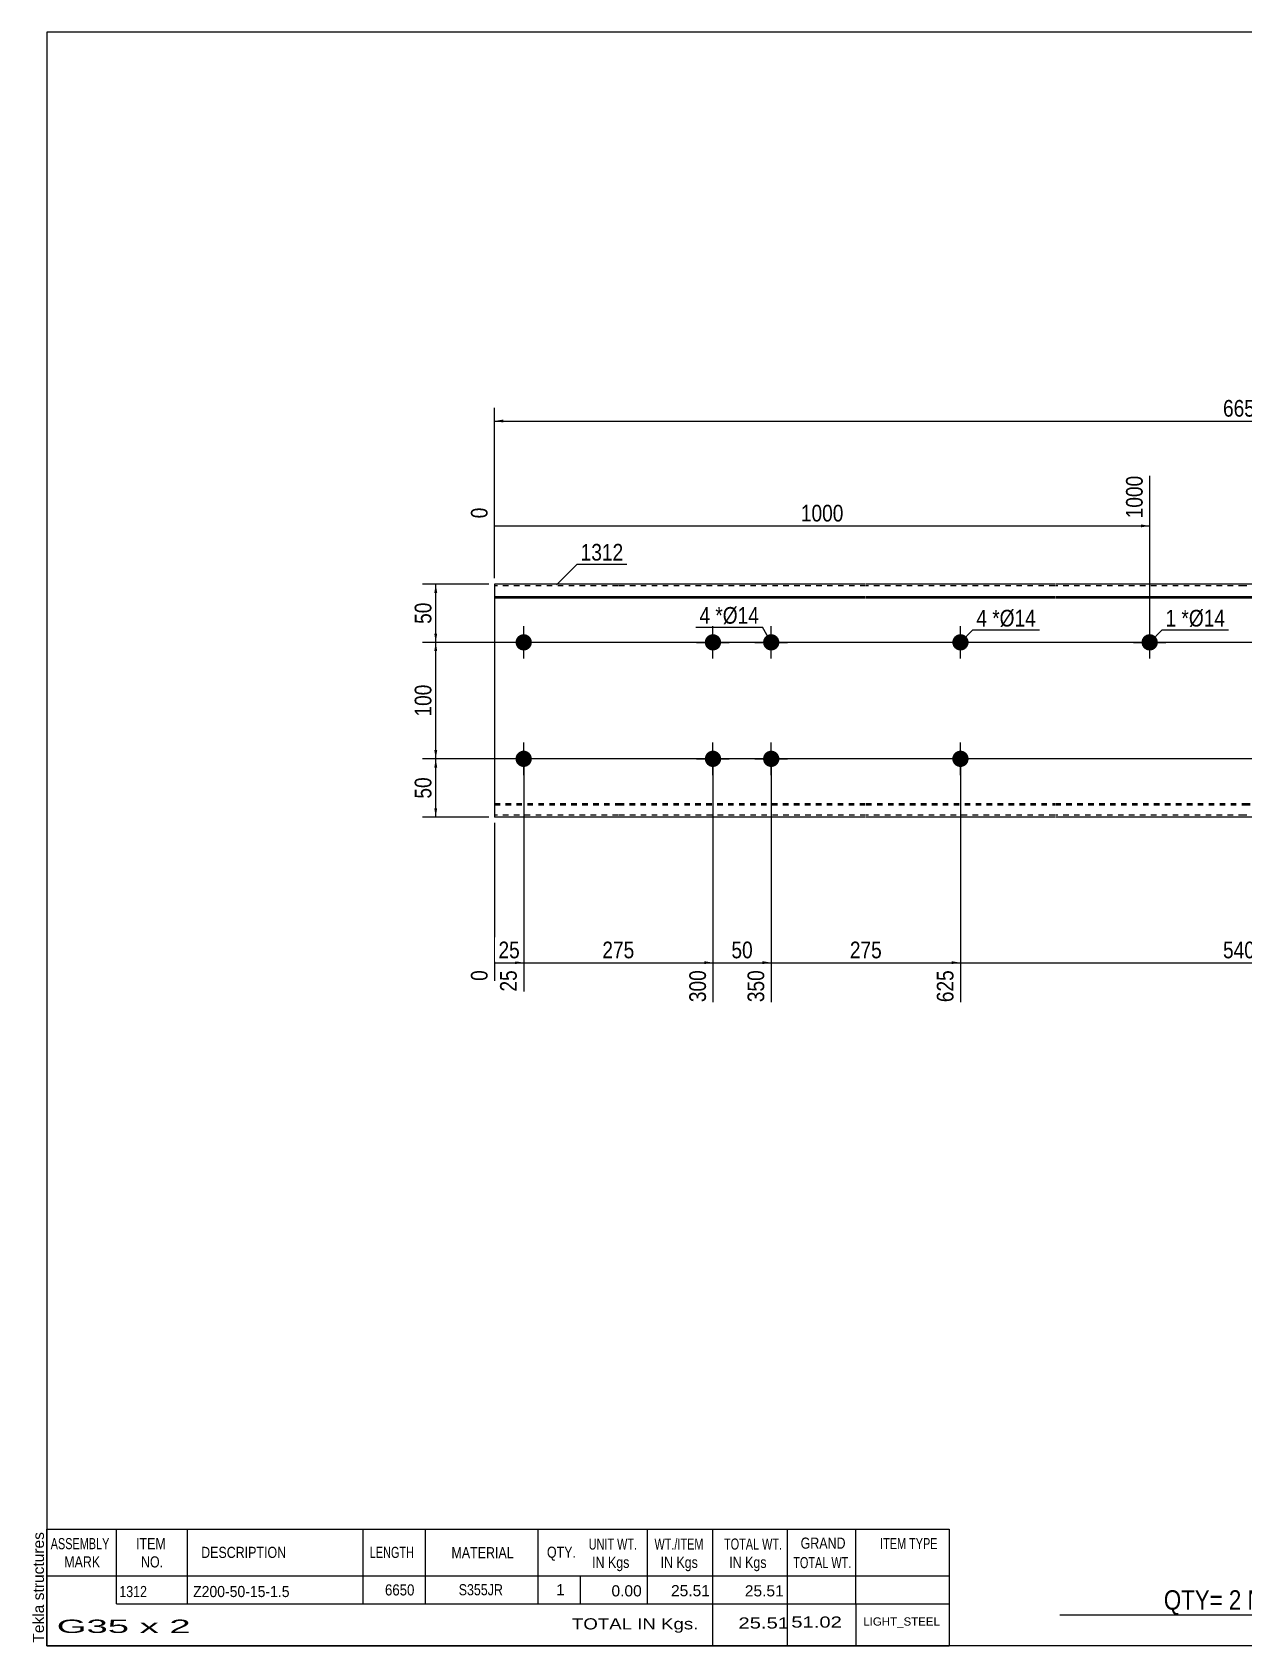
# Model space of a CAD drawing. Header units: millimetres. Extents: x -279 to 123, y -162 to 115.
# Drawn here: x -279.3 to -71.3, y -162.3 to 114.8 of the extents above; entities that cross this region are included whole.
import ezdxf

# ---------------------------------------------------------------- set-up
doc = ezdxf.new("R2010")
doc.units = ezdxf.units.MM
doc.linetypes.add('DXK_LINE_DOT1', pattern=[1.8814, 0.9407, -0.9407])
doc.styles.add('Arial', font='ARIAL.TTF', dxfattribs={"height": 0.2})
doc.styles.add('Arial Narrow', font='ARIALN.TTF', dxfattribs={"height": 0.2})

# ---------------------------------------------------------------- blocks, each defined once
blk = doc.blocks.new('Unknown-629089149-1674')
at = {"color": 5, "linetype": 'Continuous'}
for p, q in [((123.25, 114.75), (-276.75, 114.75)), ((-276.75, 114.75), (-276.75, -162.25)), ((123.25, -162.25), (123.25, 114.75)), ((-276.75, -162.25), (123.25, -162.25))]:
    blk.add_line(p, q, dxfattribs=at)
at = {"color": 174, "linetype": 'Continuous', "style": 'Arial'}
blk.add_text('Tekla structures', height=1.9102, rotation=90, dxfattribs=at).set_placement((-277.25, -161.75))
blk = doc.blocks.new('Part-629089149-1218 - 1203')
at = {"color": 2, "linetype": 'Continuous'}
for p, q in [((-199.9, 20), (-199.9, -20)), ((-178.71, 20), (-199.9, 20)), ((-136.22, 20), (-178.61, 20)), ((-103.73, 20), (-136.12, 20)), ((-71.24, 20), (-103.63, 20)), ((-38.75, 20), (-71.14, 20)), ((-6.27, 20), (-38.65, 20)), ((36.22, 20), (-6.17, 20)), ((57.51, 20), (36.32, 20)), ((57.51, 20), (57.51, -20)), ((-199.9, 17.88), (-178.71, 17.88)), ((-199.9, 17.67), (-178.71, 17.67)), ((-178.61, 17.88), (-136.22, 17.88)), ((-178.61, 17.67), (-136.22, 17.67)), ((-136.12, 17.88), (-103.73, 17.88)), ((-136.12, 17.67), (-103.73, 17.67)), ((-103.63, 17.88), (-71.24, 17.88)), ((-103.63, 17.67), (-71.24, 17.67)), ((-71.14, 17.88), (-38.75, 17.88)), ((-71.14, 17.67), (-38.75, 17.67)), ((-38.65, 17.88), (-6.27, 17.88)), ((-38.65, 17.67), (-6.27, 17.67)), ((-6.17, 17.88), (36.22, 17.88)), ((-6.17, 17.67), (36.22, 17.67)), ((36.32, 17.88), (57.51, 17.88)), ((36.32, 17.67), (57.51, 17.67)), ((-178.71, -20), (-199.9, -20)), ((-136.22, -20), (-178.61, -20)), ((-103.73, -20), (-136.12, -20)), ((-71.24, -20), (-103.63, -20)), ((-38.75, -20), (-71.14, -20)), ((-6.27, -20), (-38.65, -20)), ((36.22, -20), (-6.17, -20)), ((57.51, -20), (36.32, -20))]:
    blk.add_line(p, q, dxfattribs=at)
at = {"color": 7, "linetype": 'DXK_LINE_DOT1'}
for p, q in [((-178.71, 19.7), (-199.9, 19.7)), ((-136.22, 19.7), (-178.61, 19.7)), ((-103.73, 19.7), (-136.12, 19.7)), ((-71.24, 19.7), (-103.63, 19.7)), ((-38.75, 19.7), (-71.14, 19.7)), ((-6.27, 19.7), (-38.65, 19.7)), ((36.22, 19.7), (-6.17, 19.7)), ((57.51, 19.7), (36.32, 19.7)), ((-199.9, -17.67), (-178.71, -17.67)), ((-199.9, -17.88), (-178.71, -17.88)), ((-178.61, -17.67), (-136.22, -17.67)), ((-178.61, -17.88), (-136.22, -17.88)), ((-136.12, -17.67), (-103.73, -17.67)), ((-136.12, -17.88), (-103.73, -17.88)), ((-103.63, -17.67), (-71.24, -17.67)), ((-103.63, -17.88), (-71.24, -17.88)), ((-71.14, -17.67), (-38.75, -17.67)), ((-71.14, -17.88), (-38.75, -17.88)), ((-38.65, -17.67), (-6.27, -17.67)), ((-38.65, -17.88), (-6.27, -17.88)), ((-6.17, -17.67), (36.22, -17.67)), ((-6.17, -17.88), (36.22, -17.88)), ((36.32, -17.67), (57.51, -17.67)), ((36.32, -17.88), (57.51, -17.88)), ((-178.71, -19.7), (-199.9, -19.7)), ((-136.22, -19.7), (-178.61, -19.7)), ((-103.73, -19.7), (-136.12, -19.7)), ((-71.24, -19.7), (-103.63, -19.7)), ((-38.75, -19.7), (-71.14, -19.7)), ((-6.27, -19.7), (-38.65, -19.7)), ((36.22, -19.7), (-6.17, -19.7)), ((57.51, -19.7), (36.32, -19.7))]:
    blk.add_line(p, q, dxfattribs=at)
blk = doc.blocks.new('Bolt-629089149-1219 - 1203')
at = {"linetype": 'Continuous'}
for points in [[(-163.81, 10, -1), (-161.01, 10, -1)], [(-153.81, 10, -1), (-151.01, 10, -1)], [(-163.81, -10, -1), (-161.01, -10, -1)], [(-153.81, -10, -1), (-151.01, -10, -1)]]:
    blk.add_hatch(color=3, dxfattribs=at).paths.add_polyline_path(points)
at = {"color": 3, "linetype": 'Continuous'}
for p, q in [((-162.41, 7.2), (-162.41, 12.8)), ((-152.41, 7.2), (-152.41, 12.8)), ((-165.21, 10), (-159.61, 10)), ((-155.21, 10), (-149.61, 10)), ((-162.41, -12.8), (-162.41, -7.2)), ((-152.41, -12.8), (-152.41, -7.2)), ((-165.21, -10), (-159.61, -10)), ((-155.21, -10), (-149.61, -10))]:
    blk.add_line(p, q, dxfattribs=at)
blk = doc.blocks.new('Bolt-629089149-1220 - 1203')
at = {"linetype": 'Continuous'}
blk.add_hatch(color=3, dxfattribs=at).paths.add_polyline_path([(-88.84, 10, -1), (-86.04, 10, -1)])
at = {"color": 3, "linetype": 'Continuous'}
for p, q in [((-87.44, 7.2), (-87.44, 12.8)), ((-90.24, 10), (-84.64, 10))]:
    blk.add_line(p, q, dxfattribs=at)
blk = doc.blocks.new('Bolt-629089149-1221 - 1203')
at = {"linetype": 'Continuous'}
for points in [[(-196.3, 10, -1), (-193.5, 10, -1)], [(-121.32, 10, -1), (-118.52, 10, -1)]]:
    blk.add_hatch(color=3, dxfattribs=at).paths.add_polyline_path(points)
at = {"color": 3, "linetype": 'Continuous'}
for p, q in [((-194.9, 7.2), (-194.9, 12.8)), ((-119.92, 7.2), (-119.92, 12.8)), ((-192.1, 10), (-197.7, 10)), ((-117.12, 10), (-122.72, 10))]:
    blk.add_line(p, q, dxfattribs=at)
blk = doc.blocks.new('Bolt-629089149-1222 - 1203')
at = {"linetype": 'Continuous'}
for points in [[(-196.3, -10, -1), (-193.5, -10, -1)], [(-121.32, -10, -1), (-118.52, -10, -1)]]:
    blk.add_hatch(color=3, dxfattribs=at).paths.add_polyline_path(points)
at = {"color": 3, "linetype": 'Continuous'}
for p, q in [((-194.9, -12.8), (-194.9, -7.2)), ((-119.92, -12.8), (-119.92, -7.2)), ((-192.1, -10), (-197.7, -10)), ((-117.12, -10), (-122.72, -10))]:
    blk.add_line(p, q, dxfattribs=at)
blk = doc.blocks.new('StraightDimension-629089149-1310 - 1203')
at = {"linetype": 'Continuous'}
for points in [[(-210.25, 18.5), (-210, 20), (-209.75, 18.5)], [(-209.75, 11.5), (-210, 10), (-210.25, 11.5)]]:
    blk.add_hatch(color=7, dxfattribs=at).paths.add_polyline_path(points)
at = {"color": 7, "linetype": 'Continuous'}
for p, q in [((-200.9, 20), (-212.25, 20)), ((-210, 10), (-210, 20)), ((-23.46, 10), (-212.25, 10))]:
    blk.add_line(p, q, dxfattribs=at)
at = {"color": 0}
blk.add_wipeout([(-210.15, 17.43), (-214.35, 17.43), (-214.35, 12.57), (-210.15, 12.57)], dxfattribs=at)
at = {"color": 3, "style": 'Arial Narrow'}
blk.add_text('50', height=2.863, rotation=90.0002, dxfattribs=at).set_placement((-210.75, 13.17))
blk = doc.blocks.new('StraightDimension-629089149-1259 - 1203')
at = {"linetype": 'Continuous'}
blk.add_hatch(color=7, dxfattribs=at).paths.add_polyline_path([(-23.96, -44.75), (-22.46, -45), (-23.96, -45.25)])
at = {"color": 7, "linetype": 'Continuous'}
for p, q in [((-119.92, -11), (-119.92, -51.78)), ((-22.46, -11), (-22.46, -53.61)), ((-119.92, -45), (-22.46, -45))]:
    blk.add_line(p, q, dxfattribs=at)
at = {"color": 0}
blk.add_wipeout([(-66.94, -44.85), (-66.94, -40.65), (-75.45, -40.65), (-75.45, -44.85)], dxfattribs=at)
at = {"color": 0, "linetype": 'Continuous'}
blk.add_wipeout([(-23.06, -45.7), (-27.26, -45.7), (-27.26, -54.21), (-23.06, -54.21)], dxfattribs=at)
at = {"color": 3, "style": 'Arial Narrow'}
blk.add_text('5400', height=2.863, dxfattribs=at).set_placement((-74.85, -44.25))
at = {"color": 3, "linetype": 'Continuous', "style": 'Arial Narrow'}
blk.add_text('6025', height=2.863, rotation=90.0002, dxfattribs=at).set_placement((-23.66, -53.61))
blk = doc.blocks.new('StraightDimension-629089149-1260 - 1203')
at = {"linetype": 'Continuous'}
blk.add_hatch(color=7, dxfattribs=at).paths.add_polyline_path([(-121.42, -44.75), (-119.92, -45), (-121.42, -45.25)])
at = {"color": 7, "linetype": 'Continuous'}
for p, q in [((-152.41, -11), (-152.41, -51.78)), ((-119.92, -11), (-119.92, -51.78)), ((-152.41, -45), (-119.92, -45))]:
    blk.add_line(p, q, dxfattribs=at)
at = {"color": 0}
blk.add_wipeout([(-132.83, -44.85), (-132.83, -40.65), (-139.51, -40.65), (-139.51, -44.85)], dxfattribs=at)
at = {"color": 0, "linetype": 'Continuous'}
blk.add_wipeout([(-120.52, -45.7), (-124.72, -45.7), (-124.72, -52.38), (-120.52, -52.38)], dxfattribs=at)
at = {"color": 3, "style": 'Arial Narrow'}
blk.add_text('275', height=2.863, dxfattribs=at).set_placement((-138.91, -44.25))
at = {"color": 3, "linetype": 'Continuous', "style": 'Arial Narrow'}
blk.add_text('625', height=2.863, rotation=90.0002, dxfattribs=at).set_placement((-121.12, -51.78))
blk = doc.blocks.new('StraightDimension-629089149-1261 - 1203')
at = {"linetype": 'Continuous'}
blk.add_hatch(color=7, dxfattribs=at).paths.add_polyline_path([(-153.91, -44.75), (-152.41, -45), (-153.91, -45.25)])
at = {"color": 7, "linetype": 'Continuous'}
for p, q in [((-162.41, -11), (-162.41, -51.78)), ((-152.41, -11), (-152.41, -51.78)), ((-162.41, -45), (-152.41, -45))]:
    blk.add_line(p, q, dxfattribs=at)
at = {"color": 0}
blk.add_wipeout([(-154.98, -44.85), (-154.98, -40.65), (-159.84, -40.65), (-159.84, -44.85)], dxfattribs=at)
at = {"color": 3, "style": 'Arial Narrow'}
blk.add_text('50', height=2.863, dxfattribs=at).set_placement((-159.24, -44.25))
at = {"color": 0, "linetype": 'Continuous'}
blk.add_wipeout([(-153.01, -45.7), (-157.21, -45.7), (-157.21, -52.38), (-153.01, -52.38)], dxfattribs=at)
at = {"color": 3, "linetype": 'Continuous', "style": 'Arial Narrow'}
blk.add_text('350', height=2.863, rotation=90.0002, dxfattribs=at).set_placement((-153.61, -51.78))
blk = doc.blocks.new('StraightDimension-629089149-1262 - 1203')
at = {"linetype": 'Continuous'}
blk.add_hatch(color=7, dxfattribs=at).paths.add_polyline_path([(-163.91, -44.75), (-162.41, -45), (-163.91, -45.25)])
at = {"color": 7, "linetype": 'Continuous'}
for p, q in [((-194.9, -11), (-194.9, -49.96)), ((-162.41, -11), (-162.41, -51.78)), ((-194.9, -45), (-162.41, -45))]:
    blk.add_line(p, q, dxfattribs=at)
at = {"color": 0}
blk.add_wipeout([(-175.31, -44.85), (-175.31, -40.65), (-182, -40.65), (-182, -44.85)], dxfattribs=at)
at = {"color": 0, "linetype": 'Continuous'}
blk.add_wipeout([(-163.01, -45.7), (-167.21, -45.7), (-167.21, -52.38), (-163.01, -52.38)], dxfattribs=at)
at = {"color": 3, "style": 'Arial Narrow'}
blk.add_text('275', height=2.863, dxfattribs=at).set_placement((-181.4, -44.25))
at = {"color": 3, "linetype": 'Continuous', "style": 'Arial Narrow'}
blk.add_text('300', height=2.863, rotation=90.0002, dxfattribs=at).set_placement((-163.61, -51.78))
blk = doc.blocks.new('StraightDimension-629089149-1312 - 1203')
at = {"linetype": 'Continuous'}
for points in [[(-210.25, -11.5), (-210, -10), (-209.75, -11.5)], [(-209.75, -18.5), (-210, -20), (-210.25, -18.5)]]:
    blk.add_hatch(color=7, dxfattribs=at).paths.add_polyline_path(points)
at = {"color": 7, "linetype": 'Continuous'}
for p, q in [((-23.46, -10), (-212.25, -10)), ((-210, -20), (-210, -10)), ((-200.9, -20), (-212.25, -20))]:
    blk.add_line(p, q, dxfattribs=at)
at = {"color": 0}
blk.add_wipeout([(-210.15, -12.57), (-214.35, -12.57), (-214.35, -17.43), (-210.15, -17.43)], dxfattribs=at)
at = {"color": 3, "style": 'Arial Narrow'}
blk.add_text('50', height=2.863, rotation=90.0002, dxfattribs=at).set_placement((-210.75, -16.83))
blk = doc.blocks.new('StraightDimension-629089149-1263 - 1203')
at = {"linetype": 'Continuous'}
blk.add_hatch(color=7, dxfattribs=at).paths.add_polyline_path([(-196.4, -44.75), (-194.9, -45), (-196.4, -45.25)])
at = {"color": 7, "linetype": 'Continuous'}
for p, q in [((-194.9, -11), (-194.9, -49.96)), ((-199.9, -21), (-199.9, -48.13)), ((-199.9, -45), (-194.9, -45))]:
    blk.add_line(p, q, dxfattribs=at)
at = {"color": 0}
blk.add_wipeout([(-194.97, -44.85), (-194.97, -40.65), (-199.83, -40.65), (-199.83, -44.85)], dxfattribs=at)
at = {"color": 3, "style": 'Arial Narrow'}
blk.add_text('25', height=2.863, dxfattribs=at).set_placement((-199.23, -44.25))
at = {"color": 0, "linetype": 'Continuous'}
blk.add_wipeout([(-195.5, -45.7), (-199.7, -45.7), (-199.7, -50.56), (-195.5, -50.56)], dxfattribs=at)
at = {"color": 3, "linetype": 'Continuous', "style": 'Arial Narrow'}
blk.add_text('25', height=2.863, rotation=90.0002, dxfattribs=at).set_placement((-196.1, -49.96))
at = {"color": 0, "linetype": 'Continuous'}
blk.add_wipeout([(-200.5, -45.7), (-204.7, -45.7), (-204.7, -48.73), (-200.5, -48.73)], dxfattribs=at)
at = {"color": 3, "linetype": 'Continuous', "style": 'Arial Narrow'}
blk.add_text('0', height=2.86, rotation=90.0002, dxfattribs=at).set_placement((-201.1, -48.13))
blk = doc.blocks.new('StraightDimension-629089149-1305 - 1203')
at = {"linetype": 'Continuous'}
blk.add_hatch(color=7, dxfattribs=at).paths.add_polyline_path([(-88.94, 30.25), (-87.44, 30), (-88.94, 29.75)])
at = {"color": 7, "linetype": 'Continuous'}
for p, q in [((-87.44, 11), (-87.44, 38.61)), ((-199.9, 21), (-199.9, 33.13)), ((-199.9, 30), (-87.44, 30))]:
    blk.add_line(p, q, dxfattribs=at)
at = {"color": 0, "linetype": 'Continuous'}
for points in [[(-88.04, 39.21), (-92.24, 39.21), (-92.24, 30.7), (-88.04, 30.7)], [(-200.5, 33.73), (-204.7, 33.73), (-204.7, 30.7), (-200.5, 30.7)]]:
    blk.add_wipeout(points, dxfattribs=at)
at = {"color": 0}
blk.add_wipeout([(-139.41, 30.15), (-139.41, 34.35), (-147.92, 34.35), (-147.92, 30.15)], dxfattribs=at)
at = {"color": 3, "linetype": 'Continuous', "style": 'Arial Narrow'}
for s, height, p in [('1000', 2.863, (-88.64, 31.3)), ('0', 2.86, (-201.1, 31.3))]:
    blk.add_text(s, height=height, rotation=90.0002, dxfattribs=at).set_placement(p)
at = {"color": 3, "style": 'Arial Narrow'}
blk.add_text('1000', height=2.863, dxfattribs=at).set_placement((-147.32, 30.75))
blk = doc.blocks.new('StraightDimension-629089149-1311 - 1203')
at = {"linetype": 'Continuous'}
for points in [[(-210.25, 8.5), (-210, 10), (-209.75, 8.5)], [(-209.75, -8.5), (-210, -10), (-210.25, -8.5)]]:
    blk.add_hatch(color=7, dxfattribs=at).paths.add_polyline_path(points)
at = {"color": 7, "linetype": 'Continuous'}
for p, q in [((-23.46, 10), (-212.25, 10)), ((-210, -10), (-210, 10)), ((-23.46, -10), (-212.25, -10))]:
    blk.add_line(p, q, dxfattribs=at)
at = {"color": 0}
blk.add_wipeout([(-210.15, 3.34), (-214.35, 3.34), (-214.35, -3.34), (-210.15, -3.34)], dxfattribs=at)
at = {"color": 3, "style": 'Arial Narrow'}
blk.add_text('100', height=2.863, rotation=90.0002, dxfattribs=at).set_placement((-210.75, -2.74))
blk = doc.blocks.new('StraightDimension-629089149-1334 - 1203')
at = {"linetype": 'Continuous'}
for points in [[(-198.4, 47.75), (-199.9, 48), (-198.4, 48.25)], [(56.01, 48.25), (57.51, 48), (56.01, 47.75)]]:
    blk.add_hatch(color=7, dxfattribs=at).paths.add_polyline_path(points)
at = {"color": 7, "linetype": 'Continuous'}
for p, q in [((-199.9, 21), (-199.9, 50.25)), ((57.51, 21), (57.51, 50.25)), ((-199.9, 48), (57.51, 48))]:
    blk.add_line(p, q, dxfattribs=at)
at = {"color": 0}
blk.add_wipeout([(-66.94, 48.15), (-66.94, 52.35), (-75.45, 52.35), (-75.45, 48.15)], dxfattribs=at)
at = {"color": 3, "style": 'Arial Narrow'}
blk.add_text('6650', height=2.863, dxfattribs=at).set_placement((-74.85, 48.75))
blk = doc.blocks.new('CBS_BOM-629089149-1701')
at = {"color": 7, "linetype": 'Continuous'}
for p, q in [((-276.78, -150.28), (-276.78, -142.28)), ((-276.78, -142.28), (-121.86, -142.28)), ((-264.78, -150.28), (-264.78, -142.28)), ((-252.59, -150.28), (-252.59, -142.28)), ((-222.43, -150.28), (-222.43, -142.28)), ((-211.75, -150.28), (-211.75, -142.28)), ((-192.43, -150.28), (-192.43, -142.28)), ((-173.63, -150.28), (-173.63, -142.28)), ((-162.42, -150.28), (-162.42, -142.28)), ((-149.63, -150.28), (-149.63, -142.28)), ((-137.88, -150.28), (-137.88, -142.28)), ((-121.86, -142.29), (-121.86, -150.27)), ((-276.78, -150.28), (-121.86, -150.28)), ((-276.78, -155.08), (-276.78, -150.28)), ((-264.78, -155.08), (-264.78, -150.28)), ((-252.59, -155.08), (-252.59, -150.28)), ((-222.43, -155.08), (-222.43, -150.28)), ((-211.75, -155.08), (-211.75, -150.28)), ((-192.43, -155.08), (-192.43, -150.28)), ((-185.17, -155.08), (-185.17, -150.28)), ((-173.63, -155.08), (-173.63, -150.28)), ((-162.42, -155.08), (-162.42, -150.28)), ((-149.63, -155.08), (-149.63, -150.28)), ((-137.86, -155.08), (-137.86, -150.28)), ((-121.86, -150.28), (-121.86, -155.08)), ((-276.78, -162.28), (-276.78, -155.1)), ((-264.78, -155.08), (-121.86, -155.08)), ((-162.42, -162.28), (-162.42, -155.1)), ((-149.63, -162.28), (-149.63, -155.1)), ((-137.82, -162.28), (-137.82, -155.1)), ((-121.86, -155.08), (-121.86, -162.28)), ((-276.78, -162.28), (-121.86, -162.28))]:
    blk.add_line(p, q, dxfattribs=at)
at = {"color": 3, "linetype": 'Continuous', "style": 'Arial'}
for s, height, width, p in [('ASSEMBLY', 1.91, 0.7, (-276.1, -145.71)), ('ITEM', 1.91, 0.8, (-261.45, -145.71)), ('UNIT WT.', 1.91, 0.7, (-183.74, -145.78)), ('WT./ITEM', 1.91, 0.7, (-172.45, -145.78)), ('TOTAL WT.', 1.91, 0.7, (-160.51, -145.78)), ('GRAND', 1.91, 0.8, (-147.36, -145.62)), ('ITEM TYPE', 1.91, 0.7, (-133.72, -145.7)), ('DESCRIPTION', 1.9102, 0.8, (-250.27, -147.21)), ('LENGTH', 1.91, 0.7, (-221.32, -147.21)), ('MATERIAL', 1.91, 0.8, (-207.3, -147.26)), ('QTY.', 1.91, 0.8, (-190.91, -147.18)), ('MARK', 1.91, 0.8, (-273.78, -148.84)), ('NO.', 1.91, 0.8, (-260.6, -148.84)), ('IN Kgs', 1.91, 0.8, (-183.16, -148.92)), ('IN Kgs', 1.91, 0.8, (-171.41, -148.92)), ('IN Kgs', 1.91, 0.8, (-159.62, -148.92)), ('TOTAL WT.', 1.91, 0.7, (-148.62, -148.96))]:
    blk.add_text(s, height=height, dxfattribs=dict(at, width=width)).set_placement(p)
at = {"color": 7, "linetype": 'Continuous', "style": 'Arial'}
for s, height, width, p in [('1312', 1.91, 0.8, (-264.32, -153.93)), ('Z200-50-15-1.5', 1.9102, 0.9, (-251.65, -153.93)), ('6650', 1.91, 0.85, (-218.71, -153.65)), ('S355JR', 1.91, 0.8, (-206.06, -153.62))]:
    blk.add_text(s, height=height, dxfattribs=dict(at, width=width)).set_placement(p)
for s, p in [('1', (-189.34, -153.62)), ('0.00', (-179.83, -153.81)), ('25.51', (-169.61, -153.78)), ('25.51', (-156.94, -153.81))]:
    blk.add_text(s, height=1.91, dxfattribs=at).set_placement(p)
at = {"color": 6, "linetype": 'Continuous', "style": 'Arial'}
for s, height, width, p in [('G35 x 2', 2.292, 2.05, (-275.06, -160.09)), ('TOTAL IN Kgs.', 1.9102, 1.2, (-186.62, -159.48)), ('25.51', 1.91, 1.3, (-158.03, -159.33)), ('51.02', 1.91, 1.3, (-148.96, -159.17))]:
    blk.add_text(s, height=height, dxfattribs=dict(at, width=width)).set_placement(p)
blk.add_text('LIGHT_STEEL', height=1.4135, dxfattribs=at).set_placement((-136.61, -158.83))
blk = doc.blocks.new('CBS_CALLOFF-629089149-1702')
at = {"color": 7, "linetype": 'Continuous'}
blk.add_line((-102.87, -156.98), (13.36, -157), dxfattribs=at)
at = {"color": 3, "linetype": 'Continuous', "style": 'Arial Narrow'}
blk.add_text('QTY= 2 Nos.      COLD FORMED     MKD : G35', height=3.3405, dxfattribs=at).set_placement((-85.01, -156.09))
blk = doc.blocks.new('MarkSet-629089149-1348 - 1203')
at = {"color": 0}
blk.add_wipeout([(-115.37, 12.72), (-115.37, 15.72), (-117.2, 15.72), (-117.2, 12.72)], dxfattribs=at)
blk.add_wipeout([(-115.37, 12.72), (-115.37, 15.72), (-117.2, 15.72), (-117.2, 12.72)], dxfattribs=at)
at = {"color": 7, "linetype": 'Continuous'}
blk.add_line((-119.92, 10), (-117.8, 12.12), dxfattribs=at)
at = {"color": 0}
blk.add_wipeout([(-113.2, 12.72), (-113.2, 15.72), (-114.47, 15.72), (-114.47, 12.72)], dxfattribs=at)
blk.add_wipeout([(-113.2, 12.72), (-113.2, 15.72), (-114.47, 15.72), (-114.47, 12.72)], dxfattribs=at)
at = {"color": 3, "style": 'Arial Narrow'}
blk.add_text('4', height=2.86, dxfattribs=at).set_placement((-117.2, 12.72))
at = {"color": 0}
blk.add_wipeout([(-106.98, 12.72), (-106.98, 15.72), (-113.2, 15.72), (-113.2, 12.72)], dxfattribs=at)
blk.add_wipeout([(-106.98, 12.72), (-106.98, 15.72), (-113.2, 15.72), (-113.2, 12.72)], dxfattribs=at)
at = {"color": 7, "linetype": 'Continuous'}
blk.add_line((-117.8, 12.12), (-106.38, 12.12), dxfattribs=at)
at = {"color": 3, "style": 'Arial Narrow'}
for s, height, p in [('*', 2.86, (-114.47, 12.72)), ('Ø14', 2.863, (-113.2, 12.72))]:
    blk.add_text(s, height=height, dxfattribs=at).set_placement(p)
blk = doc.blocks.new('Mark-629089149-1357 - 1203')
at = {"color": 0}
blk.add_wipeout([(-82.89, 12.72), (-82.89, 15.72), (-84.72, 15.72), (-84.72, 12.72)], dxfattribs=at)
blk.add_wipeout([(-82.89, 12.72), (-82.89, 15.72), (-84.72, 15.72), (-84.72, 12.72)], dxfattribs=at)
at = {"color": 7, "linetype": 'Continuous'}
blk.add_line((-87.44, 10), (-85.32, 12.12), dxfattribs=at)
at = {"color": 0}
blk.add_wipeout([(-80.71, 12.72), (-80.71, 15.72), (-81.99, 15.72), (-81.99, 12.72)], dxfattribs=at)
blk.add_wipeout([(-80.71, 12.72), (-80.71, 15.72), (-81.99, 15.72), (-81.99, 12.72)], dxfattribs=at)
at = {"color": 3, "style": 'Arial Narrow'}
blk.add_text('1', height=2.86, dxfattribs=at).set_placement((-84.72, 12.72))
at = {"color": 0}
blk.add_wipeout([(-74.5, 12.72), (-74.5, 15.72), (-80.71, 15.72), (-80.71, 12.72)], dxfattribs=at)
blk.add_wipeout([(-74.5, 12.72), (-74.5, 15.72), (-80.71, 15.72), (-80.71, 12.72)], dxfattribs=at)
at = {"color": 7, "linetype": 'Continuous'}
blk.add_line((-85.32, 12.12), (-73.9, 12.12), dxfattribs=at)
at = {"color": 3, "style": 'Arial Narrow'}
for s, height, p in [('*', 2.86, (-81.99, 12.72)), ('Ø14', 2.863, (-80.71, 12.72))]:
    blk.add_text(s, height=height, dxfattribs=at).set_placement(p)
blk = doc.blocks.new('Mark-629089149-1356 - 1203')
at = {"color": 0}
blk.add_wipeout([(-162.9, 13.2), (-162.9, 16.2), (-164.73, 16.2), (-164.73, 13.2)], dxfattribs=at)
blk.add_wipeout([(-162.9, 13.2), (-162.9, 16.2), (-164.73, 16.2), (-164.73, 13.2)], dxfattribs=at)
blk.add_wipeout([(-160.73, 13.2), (-160.73, 16.2), (-162, 16.2), (-162, 13.2)], dxfattribs=at)
blk.add_wipeout([(-160.73, 13.2), (-160.73, 16.2), (-162, 16.2), (-162, 13.2)], dxfattribs=at)
at = {"color": 3, "style": 'Arial Narrow'}
blk.add_text('4', height=2.86, dxfattribs=at).set_placement((-164.73, 13.2))
at = {"color": 0}
blk.add_wipeout([(-154.51, 13.2), (-154.51, 16.2), (-160.73, 16.2), (-160.73, 13.2)], dxfattribs=at)
blk.add_wipeout([(-154.51, 13.2), (-154.51, 16.2), (-160.73, 16.2), (-160.73, 13.2)], dxfattribs=at)
at = {"color": 7, "linetype": 'Continuous'}
for p in [(-165.33, 12.6), (-152.41, 10)]:
    blk.add_line(p, (-153.91, 12.6), dxfattribs=at)
at = {"color": 3, "style": 'Arial Narrow'}
for s, height, p in [('*', 2.86, (-162, 13.2)), ('Ø14', 2.863, (-160.73, 13.2))]:
    blk.add_text(s, height=height, dxfattribs=at).set_placement(p)
blk = doc.blocks.new('Mark-629089149-1337 - 1203')
at = {"color": 0}
blk.add_wipeout([(-177.81, 24.04), (-177.81, 27.04), (-185.12, 27.04), (-185.12, 24.04)], dxfattribs=at)
blk.add_wipeout([(-177.81, 24.04), (-177.81, 27.04), (-185.12, 27.04), (-185.12, 24.04)], dxfattribs=at)
at = {"color": 7, "linetype": 'Continuous'}
for p, q in [((-189.25, 19.9), (-185.72, 23.44)), ((-185.72, 23.44), (-177.21, 23.44))]:
    blk.add_line(p, q, dxfattribs=at)
at = {"color": 3, "style": 'Arial Narrow'}
blk.add_text('1312', height=2.863, dxfattribs=at).set_placement((-185.12, 24.04))

msp = doc.modelspace()

# ---------------------------------------------------------------- block references
for name in ['Unknown-629089149-1674', 'Part-629089149-1218 - 1203', 'Bolt-629089149-1221 - 1203', 'Bolt-629089149-1219 - 1203', 'Bolt-629089149-1220 - 1203', 'Bolt-629089149-1222 - 1203', 'CBS_BOM-629089149-1701', 'CBS_CALLOFF-629089149-1702']:
    msp.add_blockref(name, (0, 0))

# ---------------------------------------------------------------- next in the draw order: block references
for name in ['StraightDimension-629089149-1310 - 1203', 'StraightDimension-629089149-1259 - 1203']:
    msp.add_blockref(name, (0, 0))

# ---------------------------------------------------------------- next in the draw order: block references
for name in ['StraightDimension-629089149-1305 - 1203', 'StraightDimension-629089149-1260 - 1203']:
    msp.add_blockref(name, (0, 0))

# ---------------------------------------------------------------- next in the draw order: block references
for name in ['StraightDimension-629089149-1334 - 1203', 'StraightDimension-629089149-1261 - 1203']:
    msp.add_blockref(name, (0, 0))

# ---------------------------------------------------------------- next in the draw order: block references
for name in ['Mark-629089149-1337 - 1203', 'StraightDimension-629089149-1262 - 1203']:
    msp.add_blockref(name, (0, 0))

# ---------------------------------------------------------------- next in the draw order: block references
msp.add_blockref('StraightDimension-629089149-1312 - 1203', (0, 0))

# ---------------------------------------------------------------- next in the draw order: block references
msp.add_blockref('StraightDimension-629089149-1263 - 1203', (0, 0))

# ---------------------------------------------------------------- next in the draw order: block references
msp.add_blockref('StraightDimension-629089149-1311 - 1203', (0, 0))

# ---------------------------------------------------------------- next in the draw order: block references
for name in ['Mark-629089149-1356 - 1203', 'MarkSet-629089149-1348 - 1203', 'Mark-629089149-1357 - 1203']:
    msp.add_blockref(name, (0, 0))

doc.saveas('drawing.dxf')
